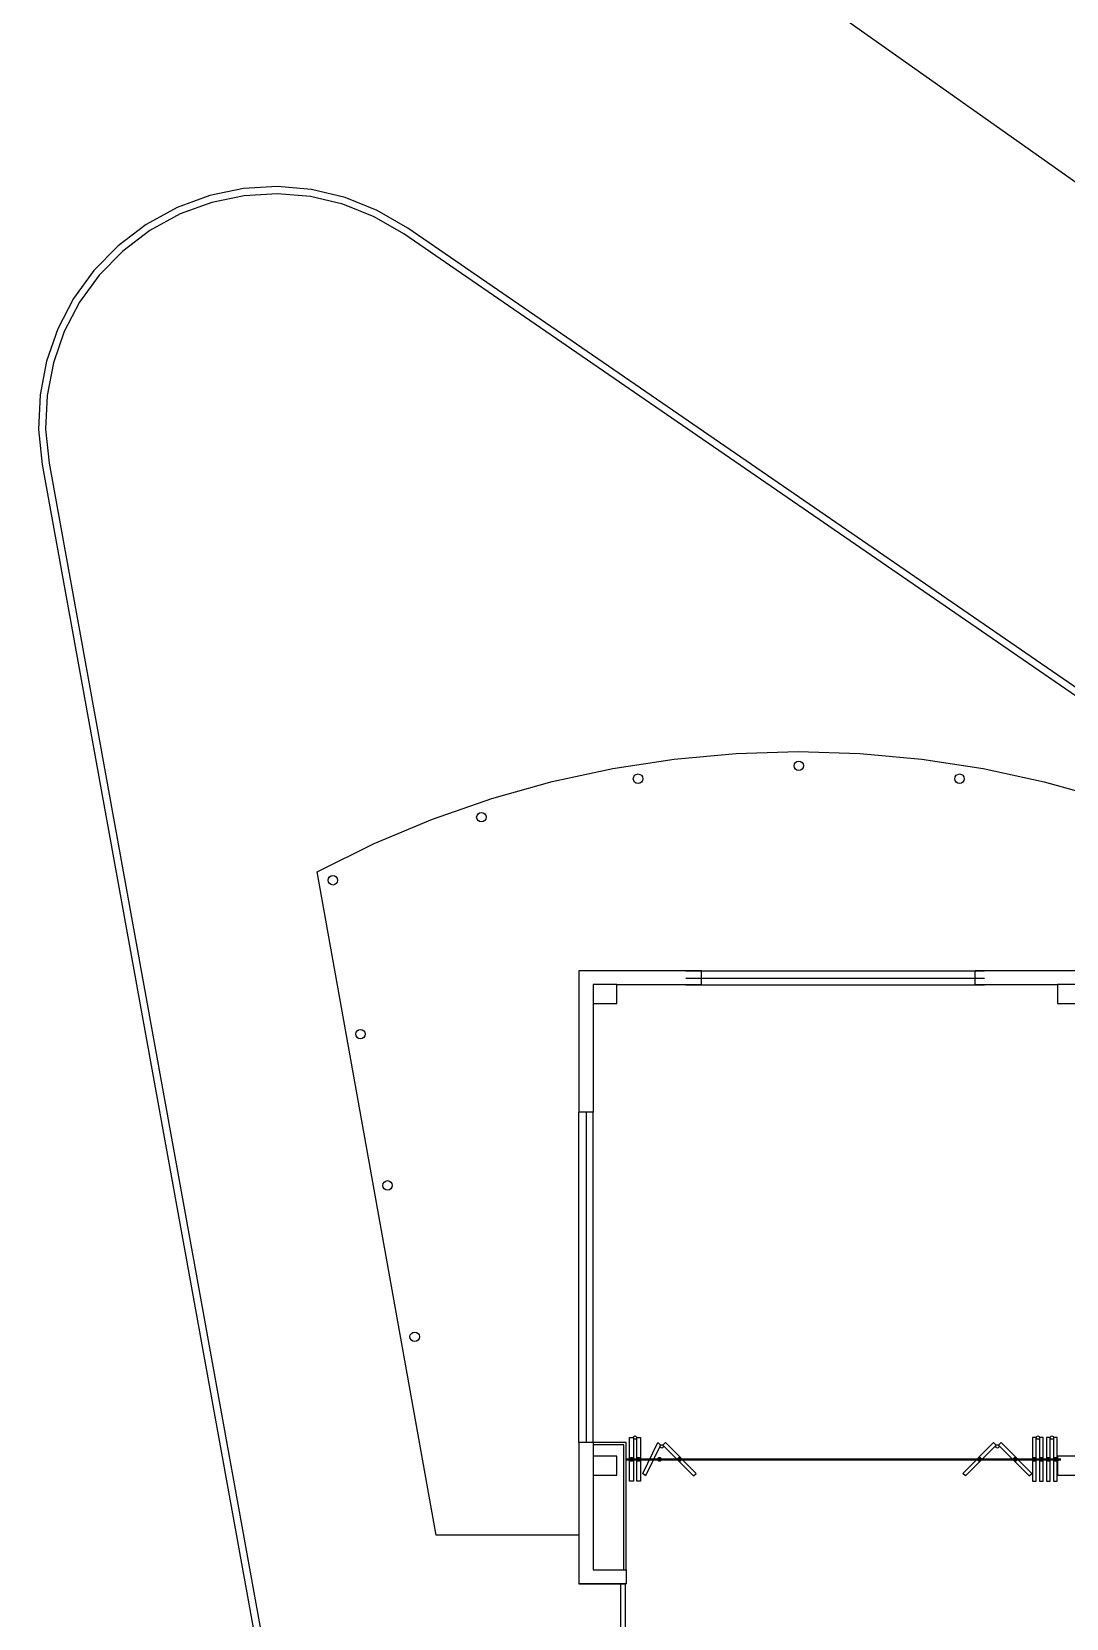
# Model space of a CAD drawing. Header units: metres. Extents: x 2 to 323, y -2 to 254.
# Drawn here: x 55.29 to 77.23, y 164.32 to 197.96 of the extents above; entities that cross this region are included whole.
import ezdxf

# ---------------------------------------------------------------- set-up
doc = ezdxf.new("R2010")
doc.units = ezdxf.units.M
doc.layers.add('REFERENCIA', color=7, linetype='Continuous')

msp = doc.modelspace()

# ---------------------------------------------------------------- linework, layer by layer
at = {"layer": 'REFERENCIA'}
for p, q in [((80.451, 192.632), (39.589, 221.519)), ((66.896, 178.052), (66.896, 175.052)), ((69.496, 178.052), (66.896, 178.052)), ((66.896, 178.052), (66.896, 175.052)), ((69.496, 178.052), (66.896, 178.052)), ((66.896, 178.052), (66.896, 175.052)), ((69.496, 178.052), (66.896, 178.052)), ((69.163, 178.052), (75.496, 178.052)), ((69.163, 178.052), (75.496, 178.052)), ((69.163, 178.052), (75.496, 178.052)), ((69.496, 177.752), (69.496, 178.052)), ((69.496, 177.752), (69.496, 178.052)), ((69.496, 177.752), (69.496, 178.052)), ((77.846, 178.052), (75.296, 178.052)), ((75.296, 177.752), (75.296, 178.052)), ((77.846, 178.052), (75.296, 178.052)), ((75.296, 177.752), (75.296, 178.052)), ((77.846, 178.052), (75.296, 178.052)), ((75.296, 177.752), (75.296, 178.052)), ((67.196, 177.752), (67.196, 175.052)), ((67.196, 177.752), (67.196, 175.052)), ((67.196, 177.752), (67.196, 175.052)), ((69.496, 177.752), (67.696, 177.752)), ((69.496, 177.752), (67.696, 177.752)), ((69.496, 177.752), (67.696, 177.752)), ((69.163, 177.893), (75.496, 177.893)), ((69.163, 177.893), (75.496, 177.893)), ((69.163, 177.893), (75.496, 177.893)), ((69.163, 177.752), (75.496, 177.752)), ((69.163, 177.752), (75.496, 177.752)), ((69.163, 177.752), (75.496, 177.752)), ((77.046, 177.752), (75.296, 177.752)), ((77.046, 177.752), (75.296, 177.752)), ((77.046, 177.752), (75.296, 177.752)), ((66.896, 168.052), (66.896, 175.052)), ((67.196, 175.052), (66.896, 175.052)), ((66.896, 168.052), (66.896, 175.052)), ((67.196, 175.052), (66.896, 175.052)), ((66.896, 168.052), (66.896, 175.052)), ((67.196, 175.052), (66.896, 175.052)), ((67.054, 168.052), (67.054, 175.052)), ((67.054, 168.052), (67.054, 175.052)), ((67.054, 168.052), (67.054, 175.052)), ((67.196, 168.052), (67.196, 175.052)), ((67.196, 168.052), (67.196, 175.052)), ((67.196, 168.052), (67.196, 175.052)), ((66.896, 168.052), (66.896, 165.052)), ((67.196, 168.052), (66.896, 168.052)), ((66.896, 168.052), (66.896, 165.052)), ((67.196, 168.052), (66.896, 168.052)), ((66.896, 168.052), (66.896, 165.052)), ((67.196, 168.052), (66.896, 168.052)), ((67.846, 168.002), (67.19, 168.002)), ((67.846, 168.002), (67.19, 168.002)), ((67.846, 168.002), (67.19, 168.002)), ((67.896, 168.052), (67.196, 168.052)), ((67.196, 168.052), (67.196, 165.352)), ((67.896, 168.052), (67.196, 168.052)), ((67.196, 168.052), (67.196, 165.352)), ((67.896, 168.052), (67.196, 168.052)), ((67.196, 168.052), (67.196, 165.352)), ((67.846, 165.358), (67.846, 168.002)), ((67.846, 165.358), (67.846, 168.002)), ((67.846, 165.358), (67.846, 168.002)), ((67.896, 165.352), (67.896, 168.052)), ((67.896, 165.352), (67.896, 168.052)), ((67.896, 165.352), (67.896, 168.052)), ((67.896, 167.708), (77.116, 167.708)), ((67.896, 167.708), (77.116, 167.708)), ((67.896, 167.708), (77.116, 167.708)), ((67.896, 167.681), (77.116, 167.681)), ((67.896, 167.681), (77.116, 167.681)), ((67.896, 167.681), (77.116, 167.681)), ((67.196, 165.352), (67.896, 165.352)), ((67.196, 165.352), (67.896, 165.352)), ((67.196, 165.352), (67.896, 165.352)), ((67.896, 165.352), (67.896, 165.052)), ((67.896, 165.352), (67.896, 165.052)), ((67.896, 165.352), (67.896, 165.052)), ((66.896, 165.052), (67.896, 165.052)), ((67.896, 165.052), (66.896, 165.052)), ((66.896, 165.052), (67.896, 165.052)), ((67.896, 165.052), (66.896, 165.052)), ((66.896, 165.052), (67.896, 165.052)), ((67.896, 165.052), (66.896, 165.052)), ((67.783, 157.471), (67.783, 165.052)), ((67.783, 157.471), (67.783, 165.052)), ((67.783, 157.471), (67.783, 165.052)), ((67.883, 157.471), (67.883, 165.052)), ((67.883, 157.471), (67.883, 165.052)), ((67.883, 157.471), (67.883, 165.052))]:
    msp.add_line(p, q, dxfattribs=at)
for points in [[(85.371, 177.33), (82.325, 180.695), (63.264, 193.799), (62.617, 194.175), (61.934, 194.448), (61.225, 194.615), (60.502, 194.678), (59.778, 194.636), (59.065, 194.488), (58.373, 194.235), (57.717, 193.877), (57.12, 193.425), (56.606, 192.899), (56.179, 192.308), (55.843, 191.666), (55.604, 190.981), (55.466, 190.266), (55.433, 189.53), (55.512, 188.786), (61.39, 156.368)], [(85.371, 177.33), (82.325, 180.695), (63.264, 193.799), (62.617, 194.175), (61.934, 194.448), (61.225, 194.615), (60.502, 194.678), (59.778, 194.636), (59.065, 194.488), (58.373, 194.235), (57.717, 193.877), (57.12, 193.425), (56.606, 192.899), (56.179, 192.308), (55.843, 191.666), (55.604, 190.981), (55.466, 190.266), (55.433, 189.53), (55.512, 188.786), (61.39, 156.368)], [(85.371, 177.33), (82.325, 180.695), (63.264, 193.799), (62.617, 194.175), (61.934, 194.448), (61.225, 194.615), (60.502, 194.678), (59.778, 194.636), (59.065, 194.488), (58.373, 194.235), (57.717, 193.877), (57.12, 193.425), (56.606, 192.899), (56.179, 192.308), (55.843, 191.666), (55.604, 190.981), (55.466, 190.266), (55.433, 189.53), (55.512, 188.786), (61.39, 156.368)], [(82.226, 180.582), (63.179, 193.675), (62.552, 194.041), (61.889, 194.305), (61.201, 194.467), (60.5, 194.528), (59.798, 194.487), (59.106, 194.344), (58.435, 194.099), (57.798, 193.751), (57.22, 193.313), (56.721, 192.802), (56.306, 192.23), (55.981, 191.606), (55.749, 190.942), (55.615, 190.248), (55.583, 189.535), (55.659, 188.813), (61.506, 156.57)], [(82.226, 180.582), (63.179, 193.675), (62.552, 194.041), (61.889, 194.305), (61.201, 194.467), (60.5, 194.528), (59.798, 194.487), (59.106, 194.344), (58.435, 194.099), (57.798, 193.751), (57.22, 193.313), (56.721, 192.802), (56.306, 192.23), (55.981, 191.606), (55.749, 190.942), (55.615, 190.248), (55.583, 189.535), (55.659, 188.813), (61.506, 156.57)], [(82.226, 180.582), (63.179, 193.675), (62.552, 194.041), (61.889, 194.305), (61.201, 194.467), (60.5, 194.528), (59.798, 194.487), (59.106, 194.344), (58.435, 194.099), (57.798, 193.751), (57.22, 193.313), (56.721, 192.802), (56.306, 192.23), (55.981, 191.606), (55.749, 190.942), (55.615, 190.248), (55.583, 189.535), (55.659, 188.813), (61.506, 156.57)], [(66.896, 166.088), (63.865, 166.088), (61.345, 180.154), (62.554, 180.751), (63.79, 181.269), (65.048, 181.707), (66.324, 182.065), (67.616, 182.343), (68.918, 182.542), (70.228, 182.661), (71.542, 182.701), (72.856, 182.661), (74.166, 182.541), (75.469, 182.341), (76.76, 182.062), (78.036, 181.704), (79.294, 181.265), (80.529, 180.747), (81.738, 180.149), (81.738, 169.994), (77.646, 169.994)], [(66.896, 166.088), (63.865, 166.088), (61.345, 180.154), (62.554, 180.751), (63.79, 181.269), (65.048, 181.707), (66.324, 182.065), (67.616, 182.343), (68.918, 182.542), (70.228, 182.661), (71.542, 182.701), (72.856, 182.661), (74.166, 182.541), (75.469, 182.341), (76.76, 182.062), (78.036, 181.704), (79.294, 181.265), (80.529, 180.747), (81.738, 180.149), (81.738, 169.994), (77.646, 169.994)]]:
    msp.add_lwpolyline(points, dxfattribs=at)
for points in [[(71.658, 182.4), (71.65, 182.361), (71.629, 182.329), (71.597, 182.308), (71.558, 182.3), (71.519, 182.308), (71.487, 182.329), (71.466, 182.361), (71.458, 182.4), (71.466, 182.439), (71.487, 182.471), (71.519, 182.492), (71.558, 182.5), (71.597, 182.492), (71.629, 182.471), (71.65, 182.439), (71.658, 182.4)], [(71.658, 182.4), (71.65, 182.361), (71.629, 182.329), (71.597, 182.308), (71.558, 182.3), (71.519, 182.308), (71.487, 182.329), (71.466, 182.361), (71.458, 182.4), (71.466, 182.439), (71.487, 182.471), (71.519, 182.492), (71.558, 182.5), (71.597, 182.492), (71.629, 182.471), (71.65, 182.439), (71.658, 182.4)], [(71.658, 182.4), (71.65, 182.361), (71.629, 182.329), (71.597, 182.308), (71.558, 182.3), (71.519, 182.308), (71.487, 182.329), (71.466, 182.361), (71.458, 182.4), (71.466, 182.439), (71.487, 182.471), (71.519, 182.492), (71.558, 182.5), (71.597, 182.492), (71.629, 182.471), (71.65, 182.439), (71.658, 182.4)], [(68.248, 182.126), (68.24, 182.087), (68.219, 182.055), (68.187, 182.034), (68.148, 182.026), (68.109, 182.034), (68.077, 182.055), (68.056, 182.087), (68.048, 182.126), (68.056, 182.165), (68.077, 182.197), (68.109, 182.218), (68.148, 182.226), (68.187, 182.218), (68.219, 182.197), (68.24, 182.165), (68.248, 182.126)], [(68.248, 182.126), (68.24, 182.087), (68.219, 182.055), (68.187, 182.034), (68.148, 182.026), (68.109, 182.034), (68.077, 182.055), (68.056, 182.087), (68.048, 182.126), (68.056, 182.165), (68.077, 182.197), (68.109, 182.218), (68.148, 182.226), (68.187, 182.218), (68.219, 182.197), (68.24, 182.165), (68.248, 182.126)], [(68.248, 182.126), (68.24, 182.087), (68.219, 182.055), (68.187, 182.034), (68.148, 182.026), (68.109, 182.034), (68.077, 182.055), (68.056, 182.087), (68.048, 182.126), (68.056, 182.165), (68.077, 182.197), (68.109, 182.218), (68.148, 182.226), (68.187, 182.218), (68.219, 182.197), (68.24, 182.165), (68.248, 182.126)], [(75.068, 182.126), (75.06, 182.087), (75.039, 182.055), (75.007, 182.034), (74.968, 182.026), (74.929, 182.034), (74.897, 182.055), (74.876, 182.087), (74.868, 182.126), (74.876, 182.165), (74.897, 182.197), (74.929, 182.218), (74.968, 182.226), (75.007, 182.218), (75.039, 182.197), (75.06, 182.165), (75.068, 182.126)], [(75.068, 182.126), (75.06, 182.087), (75.039, 182.055), (75.007, 182.034), (74.968, 182.026), (74.929, 182.034), (74.897, 182.055), (74.876, 182.087), (74.868, 182.126), (74.876, 182.165), (74.897, 182.197), (74.929, 182.218), (74.968, 182.226), (75.007, 182.218), (75.039, 182.197), (75.06, 182.165), (75.068, 182.126)], [(75.068, 182.126), (75.06, 182.087), (75.039, 182.055), (75.007, 182.034), (74.968, 182.026), (74.929, 182.034), (74.897, 182.055), (74.876, 182.087), (74.868, 182.126), (74.876, 182.165), (74.897, 182.197), (74.929, 182.218), (74.968, 182.226), (75.007, 182.218), (75.039, 182.197), (75.06, 182.165), (75.068, 182.126)], [(64.926, 181.309), (64.918, 181.27), (64.897, 181.239), (64.865, 181.217), (64.826, 181.209), (64.787, 181.217), (64.756, 181.239), (64.734, 181.27), (64.726, 181.309), (64.734, 181.348), (64.756, 181.38), (64.787, 181.401), (64.826, 181.409), (64.865, 181.401), (64.897, 181.38), (64.918, 181.348), (64.926, 181.309)], [(64.926, 181.309), (64.918, 181.27), (64.897, 181.239), (64.865, 181.217), (64.826, 181.209), (64.787, 181.217), (64.756, 181.239), (64.734, 181.27), (64.726, 181.309), (64.734, 181.348), (64.756, 181.38), (64.787, 181.401), (64.826, 181.409), (64.865, 181.401), (64.897, 181.38), (64.918, 181.348), (64.926, 181.309)], [(64.926, 181.309), (64.918, 181.27), (64.897, 181.239), (64.865, 181.217), (64.826, 181.209), (64.787, 181.217), (64.756, 181.239), (64.734, 181.27), (64.726, 181.309), (64.734, 181.348), (64.756, 181.38), (64.787, 181.401), (64.826, 181.409), (64.865, 181.401), (64.897, 181.38), (64.918, 181.348), (64.926, 181.309)], [(61.778, 179.971), (61.77, 179.933), (61.749, 179.901), (61.717, 179.879), (61.678, 179.871), (61.639, 179.879), (61.607, 179.901), (61.586, 179.933), (61.578, 179.971), (61.586, 180.01), (61.607, 180.042), (61.639, 180.064), (61.678, 180.071), (61.717, 180.064), (61.749, 180.042), (61.77, 180.01), (61.778, 179.971)], [(61.778, 179.971), (61.77, 179.933), (61.749, 179.901), (61.717, 179.879), (61.678, 179.871), (61.639, 179.879), (61.607, 179.901), (61.586, 179.933), (61.578, 179.971), (61.586, 180.01), (61.607, 180.042), (61.639, 180.064), (61.678, 180.071), (61.717, 180.064), (61.749, 180.042), (61.77, 180.01), (61.778, 179.971)], [(61.778, 179.971), (61.77, 179.933), (61.749, 179.901), (61.717, 179.879), (61.678, 179.871), (61.639, 179.879), (61.607, 179.901), (61.586, 179.933), (61.578, 179.971), (61.586, 180.01), (61.607, 180.042), (61.639, 180.064), (61.678, 180.071), (61.717, 180.064), (61.749, 180.042), (61.77, 180.01), (61.778, 179.971)], [(67.196, 177.361), (67.696, 177.361), (67.696, 177.761), (67.196, 177.761), (67.196, 177.361)], [(67.196, 177.361), (67.696, 177.361), (67.696, 177.761), (67.196, 177.761), (67.196, 177.361)], [(77.046, 177.361), (77.546, 177.361), (77.546, 177.761), (77.046, 177.761), (77.046, 177.361)], [(77.046, 177.361), (77.546, 177.361), (77.546, 177.761), (77.046, 177.761), (77.046, 177.361)], [(62.362, 176.711), (62.354, 176.673), (62.333, 176.641), (62.301, 176.619), (62.262, 176.611), (62.223, 176.619), (62.191, 176.641), (62.17, 176.673), (62.162, 176.711), (62.17, 176.75), (62.191, 176.782), (62.223, 176.804), (62.262, 176.811), (62.301, 176.804), (62.333, 176.782), (62.354, 176.75), (62.362, 176.711)], [(62.362, 176.711), (62.354, 176.673), (62.333, 176.641), (62.301, 176.619), (62.262, 176.611), (62.223, 176.619), (62.191, 176.641), (62.17, 176.673), (62.162, 176.711), (62.17, 176.75), (62.191, 176.782), (62.223, 176.804), (62.262, 176.811), (62.301, 176.804), (62.333, 176.782), (62.354, 176.75), (62.362, 176.711)], [(62.362, 176.711), (62.354, 176.673), (62.333, 176.641), (62.301, 176.619), (62.262, 176.611), (62.223, 176.619), (62.191, 176.641), (62.17, 176.673), (62.162, 176.711), (62.17, 176.75), (62.191, 176.782), (62.223, 176.804), (62.262, 176.811), (62.301, 176.804), (62.333, 176.782), (62.354, 176.75), (62.362, 176.711)], [(62.937, 173.503), (62.929, 173.464), (62.907, 173.432), (62.876, 173.411), (62.837, 173.403), (62.798, 173.411), (62.766, 173.432), (62.745, 173.464), (62.737, 173.503), (62.745, 173.542), (62.766, 173.573), (62.798, 173.595), (62.837, 173.603), (62.876, 173.595), (62.907, 173.573), (62.929, 173.542), (62.937, 173.503)], [(62.937, 173.503), (62.929, 173.464), (62.907, 173.432), (62.876, 173.411), (62.837, 173.403), (62.798, 173.411), (62.766, 173.432), (62.745, 173.464), (62.737, 173.503), (62.745, 173.542), (62.766, 173.573), (62.798, 173.595), (62.837, 173.603), (62.876, 173.595), (62.907, 173.573), (62.929, 173.542), (62.937, 173.503)], [(62.937, 173.503), (62.929, 173.464), (62.907, 173.432), (62.876, 173.411), (62.837, 173.403), (62.798, 173.411), (62.766, 173.432), (62.745, 173.464), (62.737, 173.503), (62.745, 173.542), (62.766, 173.573), (62.798, 173.595), (62.837, 173.603), (62.876, 173.595), (62.907, 173.573), (62.929, 173.542), (62.937, 173.503)], [(63.511, 170.294), (63.504, 170.255), (63.482, 170.223), (63.45, 170.202), (63.411, 170.194), (63.373, 170.202), (63.341, 170.223), (63.319, 170.255), (63.311, 170.294), (63.319, 170.333), (63.341, 170.365), (63.373, 170.386), (63.411, 170.394), (63.45, 170.386), (63.482, 170.365), (63.504, 170.333), (63.511, 170.294)], [(63.511, 170.294), (63.504, 170.255), (63.482, 170.223), (63.45, 170.202), (63.411, 170.194), (63.373, 170.202), (63.341, 170.223), (63.319, 170.255), (63.311, 170.294), (63.319, 170.333), (63.341, 170.365), (63.373, 170.386), (63.411, 170.394), (63.45, 170.386), (63.482, 170.365), (63.504, 170.333), (63.511, 170.294)], [(63.511, 170.294), (63.504, 170.255), (63.482, 170.223), (63.45, 170.202), (63.411, 170.194), (63.373, 170.202), (63.341, 170.223), (63.319, 170.255), (63.311, 170.294), (63.319, 170.333), (63.341, 170.365), (63.373, 170.386), (63.411, 170.394), (63.45, 170.386), (63.482, 170.365), (63.504, 170.333), (63.511, 170.294)], [(68.049, 167.233), (67.971, 167.233), (67.971, 168.155), (68.049, 168.155), (68.049, 167.233)], [(68.049, 167.233), (67.971, 167.233), (67.971, 168.155), (68.049, 168.155), (68.049, 167.233)], [(68.049, 167.233), (67.971, 167.233), (67.971, 168.155), (68.049, 168.155), (68.049, 167.233)], [(68.12, 168.155), (68.117, 168.141), (68.109, 168.13), (68.098, 168.123), (68.084, 168.12), (68.071, 168.123), (68.059, 168.13), (68.052, 168.141), (68.049, 168.155), (68.052, 168.169), (68.059, 168.18), (68.071, 168.188), (68.084, 168.191), (68.098, 168.188), (68.109, 168.18), (68.117, 168.169), (68.12, 168.155)], [(68.12, 168.155), (68.117, 168.141), (68.109, 168.13), (68.098, 168.123), (68.084, 168.12), (68.071, 168.123), (68.059, 168.13), (68.052, 168.141), (68.049, 168.155), (68.052, 168.169), (68.059, 168.18), (68.071, 168.188), (68.084, 168.191), (68.098, 168.188), (68.109, 168.18), (68.117, 168.169), (68.12, 168.155)], [(68.12, 168.155), (68.117, 168.141), (68.109, 168.13), (68.098, 168.123), (68.084, 168.12), (68.071, 168.123), (68.059, 168.13), (68.052, 168.141), (68.049, 168.155), (68.052, 168.169), (68.059, 168.18), (68.071, 168.188), (68.084, 168.191), (68.098, 168.188), (68.109, 168.18), (68.117, 168.169), (68.12, 168.155)], [(68.198, 167.233), (68.12, 167.233), (68.12, 168.155), (68.198, 168.155), (68.198, 167.233)], [(68.198, 167.233), (68.12, 167.233), (68.12, 168.155), (68.198, 168.155), (68.198, 167.233)], [(68.198, 167.233), (68.12, 167.233), (68.12, 168.155), (68.198, 168.155), (68.198, 167.233)], [(68.305, 167.341), (68.25, 167.396), (68.57, 168.048), (68.625, 167.993), (68.305, 167.341)], [(68.305, 167.341), (68.25, 167.396), (68.57, 168.048), (68.625, 167.993), (68.305, 167.341)], [(68.305, 167.341), (68.25, 167.396), (68.57, 168.048), (68.625, 167.993), (68.305, 167.341)], [(68.685, 167.968), (68.682, 167.954), (68.675, 167.943), (68.664, 167.935), (68.65, 167.932), (68.636, 167.935), (68.625, 167.943), (68.617, 167.954), (68.615, 167.968), (68.617, 167.981), (68.625, 167.993), (68.636, 168), (68.65, 168.003), (68.664, 168), (68.675, 167.993), (68.682, 167.981), (68.685, 167.968)], [(68.685, 167.968), (68.682, 167.954), (68.675, 167.943), (68.664, 167.935), (68.65, 167.932), (68.636, 167.935), (68.625, 167.943), (68.617, 167.954), (68.615, 167.968), (68.617, 167.981), (68.625, 167.993), (68.636, 168), (68.65, 168.003), (68.664, 168), (68.675, 167.993), (68.682, 167.981), (68.685, 167.968)], [(68.685, 167.968), (68.682, 167.954), (68.675, 167.943), (68.664, 167.935), (68.65, 167.932), (68.636, 167.935), (68.625, 167.943), (68.617, 167.954), (68.615, 167.968), (68.617, 167.981), (68.625, 167.993), (68.636, 168), (68.65, 168.003), (68.664, 168), (68.675, 167.993), (68.682, 167.981), (68.685, 167.968)], [(69.327, 167.341), (69.382, 167.396), (68.73, 168.048), (68.675, 167.993), (69.327, 167.341)], [(69.327, 167.341), (69.382, 167.396), (68.73, 168.048), (68.675, 167.993), (69.327, 167.341)], [(69.327, 167.341), (69.382, 167.396), (68.73, 168.048), (68.675, 167.993), (69.327, 167.341)], [(75.092, 167.341), (75.037, 167.396), (75.689, 168.048), (75.744, 167.993), (75.092, 167.341)], [(75.092, 167.341), (75.037, 167.396), (75.689, 168.048), (75.744, 167.993), (75.092, 167.341)], [(75.092, 167.341), (75.037, 167.396), (75.689, 168.048), (75.744, 167.993), (75.092, 167.341)], [(75.804, 167.968), (75.801, 167.954), (75.794, 167.943), (75.783, 167.935), (75.769, 167.932), (75.755, 167.935), (75.744, 167.943), (75.736, 167.954), (75.734, 167.968), (75.736, 167.981), (75.744, 167.993), (75.755, 168), (75.769, 168.003), (75.783, 168), (75.794, 167.993), (75.801, 167.981), (75.804, 167.968)], [(75.804, 167.968), (75.801, 167.954), (75.794, 167.943), (75.783, 167.935), (75.769, 167.932), (75.755, 167.935), (75.744, 167.943), (75.736, 167.954), (75.734, 167.968), (75.736, 167.981), (75.744, 167.993), (75.755, 168), (75.769, 168.003), (75.783, 168), (75.794, 167.993), (75.801, 167.981), (75.804, 167.968)], [(75.804, 167.968), (75.801, 167.954), (75.794, 167.943), (75.783, 167.935), (75.769, 167.932), (75.755, 167.935), (75.744, 167.943), (75.736, 167.954), (75.734, 167.968), (75.736, 167.981), (75.744, 167.993), (75.755, 168), (75.769, 168.003), (75.783, 168), (75.794, 167.993), (75.801, 167.981), (75.804, 167.968)], [(76.446, 167.341), (76.501, 167.396), (75.849, 168.048), (75.794, 167.993), (76.446, 167.341)], [(76.446, 167.341), (76.501, 167.396), (75.849, 168.048), (75.794, 167.993), (76.446, 167.341)], [(76.446, 167.341), (76.501, 167.396), (75.849, 168.048), (75.794, 167.993), (76.446, 167.341)], [(76.517, 167.233), (76.595, 167.233), (76.595, 168.155), (76.517, 168.155), (76.517, 167.233)], [(76.517, 167.233), (76.595, 167.233), (76.595, 168.155), (76.517, 168.155), (76.517, 167.233)], [(76.517, 167.233), (76.595, 167.233), (76.595, 168.155), (76.517, 168.155), (76.517, 167.233)], [(76.665, 168.155), (76.663, 168.141), (76.655, 168.13), (76.644, 168.123), (76.63, 168.12), (76.616, 168.123), (76.605, 168.13), (76.598, 168.141), (76.595, 168.155), (76.598, 168.169), (76.605, 168.18), (76.616, 168.188), (76.63, 168.191), (76.644, 168.188), (76.655, 168.18), (76.663, 168.169), (76.665, 168.155)], [(76.665, 168.155), (76.663, 168.141), (76.655, 168.13), (76.644, 168.123), (76.63, 168.12), (76.616, 168.123), (76.605, 168.13), (76.598, 168.141), (76.595, 168.155), (76.598, 168.169), (76.605, 168.18), (76.616, 168.188), (76.63, 168.191), (76.644, 168.188), (76.655, 168.18), (76.663, 168.169), (76.665, 168.155)], [(76.665, 168.155), (76.663, 168.141), (76.655, 168.13), (76.644, 168.123), (76.63, 168.12), (76.616, 168.123), (76.605, 168.13), (76.598, 168.141), (76.595, 168.155), (76.598, 168.169), (76.605, 168.18), (76.616, 168.188), (76.63, 168.191), (76.644, 168.188), (76.655, 168.18), (76.663, 168.169), (76.665, 168.155)], [(76.665, 167.233), (76.743, 167.233), (76.743, 168.155), (76.665, 168.155), (76.665, 167.233)], [(76.665, 167.233), (76.743, 167.233), (76.743, 168.155), (76.665, 168.155), (76.665, 167.233)], [(76.665, 167.233), (76.743, 167.233), (76.743, 168.155), (76.665, 168.155), (76.665, 167.233)], [(76.814, 167.233), (76.892, 167.233), (76.892, 168.155), (76.814, 168.155), (76.814, 167.233)], [(76.814, 167.233), (76.892, 167.233), (76.892, 168.155), (76.814, 168.155), (76.814, 167.233)], [(76.814, 167.233), (76.892, 167.233), (76.892, 168.155), (76.814, 168.155), (76.814, 167.233)], [(76.963, 168.155), (76.96, 168.141), (76.952, 168.13), (76.941, 168.123), (76.927, 168.12), (76.914, 168.123), (76.902, 168.13), (76.895, 168.141), (76.892, 168.155), (76.895, 168.169), (76.902, 168.18), (76.914, 168.188), (76.927, 168.191), (76.941, 168.188), (76.952, 168.18), (76.96, 168.169), (76.963, 168.155)], [(76.963, 168.155), (76.96, 168.141), (76.952, 168.13), (76.941, 168.123), (76.927, 168.12), (76.914, 168.123), (76.902, 168.13), (76.895, 168.141), (76.892, 168.155), (76.895, 168.169), (76.902, 168.18), (76.914, 168.188), (76.927, 168.191), (76.941, 168.188), (76.952, 168.18), (76.96, 168.169), (76.963, 168.155)], [(76.963, 168.155), (76.96, 168.141), (76.952, 168.13), (76.941, 168.123), (76.927, 168.12), (76.914, 168.123), (76.902, 168.13), (76.895, 168.141), (76.892, 168.155), (76.895, 168.169), (76.902, 168.18), (76.914, 168.188), (76.927, 168.191), (76.941, 168.188), (76.952, 168.18), (76.96, 168.169), (76.963, 168.155)], [(76.963, 167.233), (77.041, 167.233), (77.041, 168.155), (76.963, 168.155), (76.963, 167.233)], [(76.963, 167.233), (77.041, 167.233), (77.041, 168.155), (76.963, 168.155), (76.963, 167.233)], [(76.963, 167.233), (77.041, 167.233), (77.041, 168.155), (76.963, 168.155), (76.963, 167.233)], [(67.196, 167.361), (67.696, 167.361), (67.696, 167.761), (67.196, 167.761), (67.196, 167.361)], [(67.196, 167.361), (67.696, 167.361), (67.696, 167.761), (67.196, 167.761), (67.196, 167.361)], [(68.049, 167.694), (68.046, 167.679), (68.038, 167.667), (68.025, 167.658), (68.01, 167.655), (67.995, 167.658), (67.983, 167.667), (67.974, 167.679), (67.971, 167.694), (67.974, 167.709), (67.983, 167.722), (67.995, 167.73), (68.01, 167.733), (68.025, 167.73), (68.038, 167.722), (68.046, 167.709), (68.049, 167.694)], [(68.049, 167.694), (68.046, 167.679), (68.038, 167.667), (68.025, 167.658), (68.01, 167.655), (67.995, 167.658), (67.983, 167.667), (67.974, 167.679), (67.971, 167.694), (67.974, 167.709), (67.983, 167.722), (67.995, 167.73), (68.01, 167.733), (68.025, 167.73), (68.038, 167.722), (68.046, 167.709), (68.049, 167.694)], [(68.049, 167.694), (68.046, 167.679), (68.038, 167.667), (68.025, 167.658), (68.01, 167.655), (67.995, 167.658), (67.983, 167.667), (67.974, 167.679), (67.971, 167.694), (67.974, 167.709), (67.983, 167.722), (67.995, 167.73), (68.01, 167.733), (68.025, 167.73), (68.038, 167.722), (68.046, 167.709), (68.049, 167.694)], [(68.198, 167.694), (68.195, 167.679), (68.186, 167.667), (68.174, 167.658), (68.159, 167.655), (68.144, 167.658), (68.131, 167.667), (68.123, 167.679), (68.12, 167.694), (68.123, 167.709), (68.131, 167.722), (68.144, 167.73), (68.159, 167.733), (68.174, 167.73), (68.186, 167.722), (68.195, 167.709), (68.198, 167.694)], [(68.198, 167.694), (68.195, 167.679), (68.186, 167.667), (68.174, 167.658), (68.159, 167.655), (68.144, 167.658), (68.131, 167.667), (68.123, 167.679), (68.12, 167.694), (68.123, 167.709), (68.131, 167.722), (68.144, 167.73), (68.159, 167.733), (68.174, 167.73), (68.186, 167.722), (68.195, 167.709), (68.198, 167.694)], [(68.198, 167.694), (68.195, 167.679), (68.186, 167.667), (68.174, 167.658), (68.159, 167.655), (68.144, 167.658), (68.131, 167.667), (68.123, 167.679), (68.12, 167.694), (68.123, 167.709), (68.131, 167.722), (68.144, 167.73), (68.159, 167.733), (68.174, 167.73), (68.186, 167.722), (68.195, 167.709), (68.198, 167.694)], [(68.643, 167.694), (68.64, 167.679), (68.631, 167.667), (68.619, 167.658), (68.604, 167.655), (68.589, 167.658), (68.576, 167.667), (68.568, 167.679), (68.565, 167.694), (68.568, 167.709), (68.576, 167.722), (68.589, 167.73), (68.604, 167.733), (68.619, 167.73), (68.631, 167.722), (68.64, 167.709), (68.643, 167.694)], [(68.643, 167.694), (68.64, 167.679), (68.631, 167.667), (68.619, 167.658), (68.604, 167.655), (68.589, 167.658), (68.576, 167.667), (68.568, 167.679), (68.565, 167.694), (68.568, 167.709), (68.576, 167.722), (68.589, 167.73), (68.604, 167.733), (68.619, 167.73), (68.631, 167.722), (68.64, 167.709), (68.643, 167.694)], [(68.643, 167.694), (68.64, 167.679), (68.631, 167.667), (68.619, 167.658), (68.604, 167.655), (68.589, 167.658), (68.576, 167.667), (68.568, 167.679), (68.565, 167.694), (68.568, 167.709), (68.576, 167.722), (68.589, 167.73), (68.604, 167.733), (68.619, 167.73), (68.631, 167.722), (68.64, 167.709), (68.643, 167.694)], [(69.067, 167.694), (69.064, 167.679), (69.056, 167.667), (69.044, 167.658), (69.028, 167.655), (69.013, 167.658), (69.001, 167.667), (68.992, 167.679), (68.989, 167.694), (68.992, 167.709), (69.001, 167.722), (69.013, 167.73), (69.028, 167.733), (69.044, 167.73), (69.056, 167.722), (69.064, 167.709), (69.067, 167.694)], [(69.067, 167.694), (69.064, 167.679), (69.056, 167.667), (69.044, 167.658), (69.028, 167.655), (69.013, 167.658), (69.001, 167.667), (68.992, 167.679), (68.989, 167.694), (68.992, 167.709), (69.001, 167.722), (69.013, 167.73), (69.028, 167.733), (69.044, 167.73), (69.056, 167.722), (69.064, 167.709), (69.067, 167.694)], [(69.067, 167.694), (69.064, 167.679), (69.056, 167.667), (69.044, 167.658), (69.028, 167.655), (69.013, 167.658), (69.001, 167.667), (68.992, 167.679), (68.989, 167.694), (68.992, 167.709), (69.001, 167.722), (69.013, 167.73), (69.028, 167.733), (69.044, 167.73), (69.056, 167.722), (69.064, 167.709), (69.067, 167.694)], [(75.429, 167.694), (75.425, 167.679), (75.417, 167.667), (75.405, 167.658), (75.39, 167.655), (75.374, 167.658), (75.362, 167.667), (75.354, 167.679), (75.351, 167.694), (75.354, 167.709), (75.362, 167.722), (75.374, 167.73), (75.39, 167.733), (75.405, 167.73), (75.417, 167.722), (75.425, 167.709), (75.429, 167.694)], [(75.429, 167.694), (75.425, 167.679), (75.417, 167.667), (75.405, 167.658), (75.39, 167.655), (75.374, 167.658), (75.362, 167.667), (75.354, 167.679), (75.351, 167.694), (75.354, 167.709), (75.362, 167.722), (75.374, 167.73), (75.39, 167.733), (75.405, 167.73), (75.417, 167.722), (75.425, 167.709), (75.429, 167.694)], [(75.429, 167.694), (75.425, 167.679), (75.417, 167.667), (75.405, 167.658), (75.39, 167.655), (75.374, 167.658), (75.362, 167.667), (75.354, 167.679), (75.351, 167.694), (75.354, 167.709), (75.362, 167.722), (75.374, 167.73), (75.39, 167.733), (75.405, 167.73), (75.417, 167.722), (75.425, 167.709), (75.429, 167.694)], [(76.189, 167.694), (76.186, 167.679), (76.177, 167.667), (76.165, 167.658), (76.15, 167.655), (76.134, 167.658), (76.122, 167.667), (76.114, 167.679), (76.111, 167.694), (76.114, 167.709), (76.122, 167.722), (76.134, 167.73), (76.15, 167.733), (76.165, 167.73), (76.177, 167.722), (76.186, 167.709), (76.189, 167.694)], [(76.189, 167.694), (76.186, 167.679), (76.177, 167.667), (76.165, 167.658), (76.15, 167.655), (76.134, 167.658), (76.122, 167.667), (76.114, 167.679), (76.111, 167.694), (76.114, 167.709), (76.122, 167.722), (76.134, 167.73), (76.15, 167.733), (76.165, 167.73), (76.177, 167.722), (76.186, 167.709), (76.189, 167.694)], [(76.189, 167.694), (76.186, 167.679), (76.177, 167.667), (76.165, 167.658), (76.15, 167.655), (76.134, 167.658), (76.122, 167.667), (76.114, 167.679), (76.111, 167.694), (76.114, 167.709), (76.122, 167.722), (76.134, 167.73), (76.15, 167.733), (76.165, 167.73), (76.177, 167.722), (76.186, 167.709), (76.189, 167.694)], [(76.595, 167.694), (76.592, 167.679), (76.583, 167.667), (76.571, 167.658), (76.556, 167.655), (76.541, 167.658), (76.528, 167.667), (76.52, 167.679), (76.517, 167.694), (76.52, 167.709), (76.528, 167.722), (76.541, 167.73), (76.556, 167.733), (76.571, 167.73), (76.583, 167.722), (76.592, 167.709), (76.595, 167.694)], [(76.595, 167.694), (76.592, 167.679), (76.583, 167.667), (76.571, 167.658), (76.556, 167.655), (76.541, 167.658), (76.528, 167.667), (76.52, 167.679), (76.517, 167.694), (76.52, 167.709), (76.528, 167.722), (76.541, 167.73), (76.556, 167.733), (76.571, 167.73), (76.583, 167.722), (76.592, 167.709), (76.595, 167.694)], [(76.595, 167.694), (76.592, 167.679), (76.583, 167.667), (76.571, 167.658), (76.556, 167.655), (76.541, 167.658), (76.528, 167.667), (76.52, 167.679), (76.517, 167.694), (76.52, 167.709), (76.528, 167.722), (76.541, 167.73), (76.556, 167.733), (76.571, 167.73), (76.583, 167.722), (76.592, 167.709), (76.595, 167.694)], [(76.743, 167.694), (76.74, 167.679), (76.732, 167.667), (76.72, 167.658), (76.704, 167.655), (76.689, 167.658), (76.677, 167.667), (76.668, 167.679), (76.665, 167.694), (76.668, 167.709), (76.677, 167.722), (76.689, 167.73), (76.704, 167.733), (76.72, 167.73), (76.732, 167.722), (76.74, 167.709), (76.743, 167.694)], [(76.743, 167.694), (76.74, 167.679), (76.732, 167.667), (76.72, 167.658), (76.704, 167.655), (76.689, 167.658), (76.677, 167.667), (76.668, 167.679), (76.665, 167.694), (76.668, 167.709), (76.677, 167.722), (76.689, 167.73), (76.704, 167.733), (76.72, 167.73), (76.732, 167.722), (76.74, 167.709), (76.743, 167.694)], [(76.743, 167.694), (76.74, 167.679), (76.732, 167.667), (76.72, 167.658), (76.704, 167.655), (76.689, 167.658), (76.677, 167.667), (76.668, 167.679), (76.665, 167.694), (76.668, 167.709), (76.677, 167.722), (76.689, 167.73), (76.704, 167.733), (76.72, 167.73), (76.732, 167.722), (76.74, 167.709), (76.743, 167.694)], [(76.892, 167.694), (76.889, 167.679), (76.881, 167.667), (76.868, 167.658), (76.853, 167.655), (76.838, 167.658), (76.825, 167.667), (76.817, 167.679), (76.814, 167.694), (76.817, 167.709), (76.825, 167.722), (76.838, 167.73), (76.853, 167.733), (76.868, 167.73), (76.881, 167.722), (76.889, 167.709), (76.892, 167.694)], [(76.892, 167.694), (76.889, 167.679), (76.881, 167.667), (76.868, 167.658), (76.853, 167.655), (76.838, 167.658), (76.825, 167.667), (76.817, 167.679), (76.814, 167.694), (76.817, 167.709), (76.825, 167.722), (76.838, 167.73), (76.853, 167.733), (76.868, 167.73), (76.881, 167.722), (76.889, 167.709), (76.892, 167.694)], [(76.892, 167.694), (76.889, 167.679), (76.881, 167.667), (76.868, 167.658), (76.853, 167.655), (76.838, 167.658), (76.825, 167.667), (76.817, 167.679), (76.814, 167.694), (76.817, 167.709), (76.825, 167.722), (76.838, 167.73), (76.853, 167.733), (76.868, 167.73), (76.881, 167.722), (76.889, 167.709), (76.892, 167.694)], [(77.041, 167.694), (77.038, 167.679), (77.029, 167.667), (77.017, 167.658), (77.002, 167.655), (76.986, 167.658), (76.974, 167.667), (76.966, 167.679), (76.963, 167.694), (76.966, 167.709), (76.974, 167.722), (76.986, 167.73), (77.002, 167.733), (77.017, 167.73), (77.029, 167.722), (77.038, 167.709), (77.041, 167.694)], [(77.041, 167.694), (77.038, 167.679), (77.029, 167.667), (77.017, 167.658), (77.002, 167.655), (76.986, 167.658), (76.974, 167.667), (76.966, 167.679), (76.963, 167.694), (76.966, 167.709), (76.974, 167.722), (76.986, 167.73), (77.002, 167.733), (77.017, 167.73), (77.029, 167.722), (77.038, 167.709), (77.041, 167.694)], [(77.041, 167.694), (77.038, 167.679), (77.029, 167.667), (77.017, 167.658), (77.002, 167.655), (76.986, 167.658), (76.974, 167.667), (76.966, 167.679), (76.963, 167.694), (76.966, 167.709), (76.974, 167.722), (76.986, 167.73), (77.002, 167.733), (77.017, 167.73), (77.029, 167.722), (77.038, 167.709), (77.041, 167.694)], [(77.046, 167.361), (77.546, 167.361), (77.546, 167.761), (77.046, 167.761), (77.046, 167.361)], [(77.046, 167.361), (77.546, 167.361), (77.546, 167.761), (77.046, 167.761), (77.046, 167.361)]]:
    msp.add_lwpolyline(points, close=True, dxfattribs=at)

doc.saveas('drawing.dxf')
